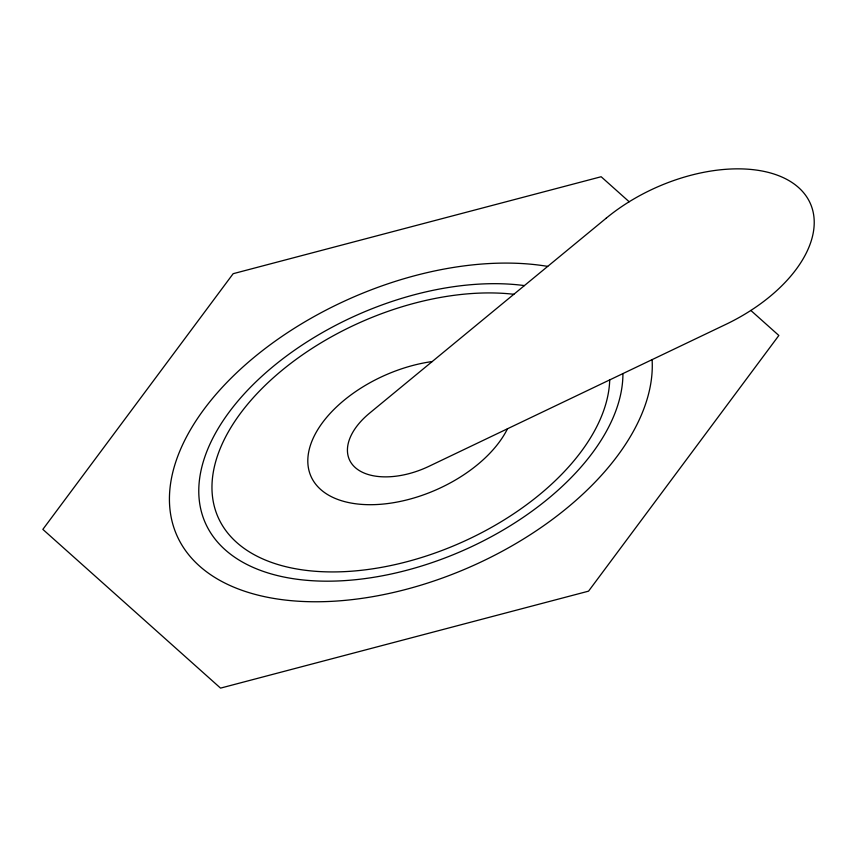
<?xml version="1.0" encoding="UTF-8"?>
<svg xmlns="http://www.w3.org/2000/svg" width="857" height="857" viewBox="0 0 857 857"><rect width="100%" height="100%" fill="white"/><g stroke="black" fill="none" stroke-linecap="round" stroke-linejoin="round"><path stroke-width="1.29" d="M629.167 201.759L601.153 176.735L233.158 273.694L42.85 529.38L220.538 688.117L588.545 591.159L778.852 335.473L750.839 310.448M652.091 359.64A255.643 146.997 -23.7 0 1 368.917 597.297A255.643 146.997 -23.7 0 1 187.426 435.163A255.643 146.997 -23.7 0 1 547.698 266.388M622.921 373.588A224.566 129.128 -23.7 0 1 371.402 577.672A224.566 129.128 -23.7 0 1 213.597 436.695A224.566 129.128 -23.7 0 1 524.409 285.585M609.713 379.908A210.608 121.105 -23.7 0 1 372.506 568.844A210.608 121.105 -23.7 0 1 225.359 437.391A210.608 121.105 -23.7 0 1 513.857 294.283M507.494 428.768A109.107 62.743 -23.7 0 1 379.833 504.345A109.107 62.743 -23.7 0 1 311.198 443.037A109.107 62.743 -23.7 0 1 432.228 361.536M606.253 218.149L370.042 412.774A66.546 38.265 -23.7 0 0 355.237 467.558A66.546 38.265 -23.7 0 0 429.625 465.994L725.408 324.599A133.446 76.734 -23.7 0 0 798.563 187.533A133.446 76.734 -23.7 0 0 606.253 218.149"/></g></svg>
